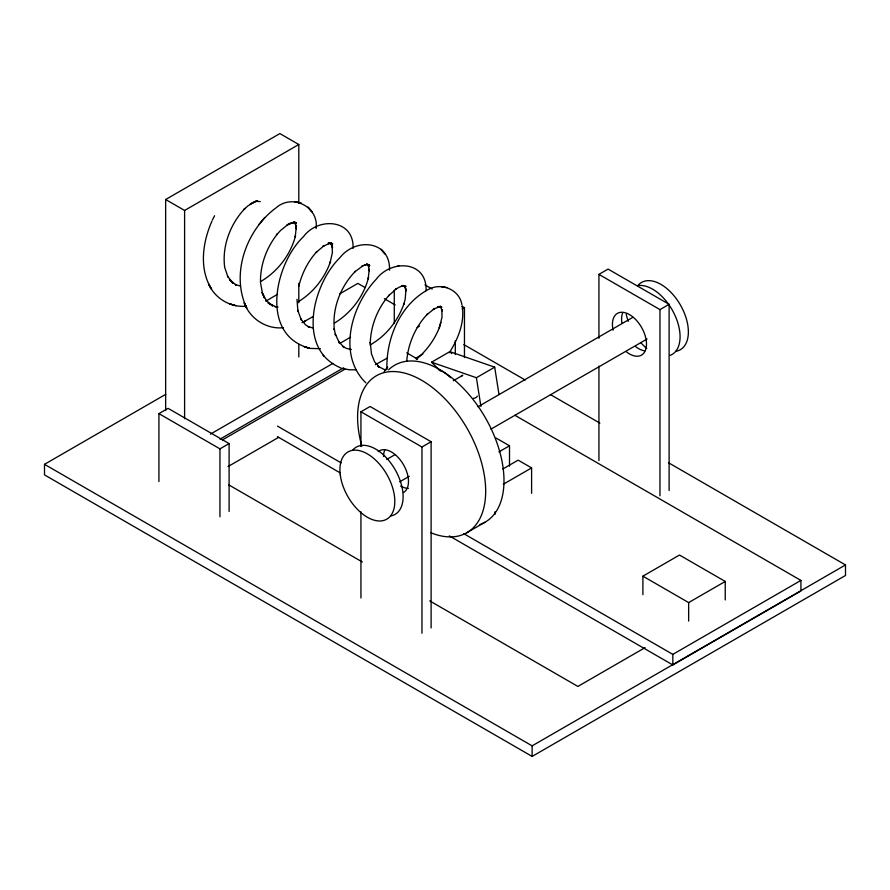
<?xml version="1.0" encoding="UTF-8"?>
<svg xmlns="http://www.w3.org/2000/svg" width="890" height="890" viewBox="0 0 890 890"><rect width="100%" height="100%" fill="white"/><g stroke="black" fill="none" stroke-linecap="round" stroke-linejoin="round"><path stroke-width="1.33" d="M406.741 361.029C408.143 343.562 415.508 326.497 427.69 313.836L426.722 314.793L434.665 308.474L433.274 309.208L440.639 306.36L437.513 306.839L441.874 307.295L440.394 306.739M440.973 322.458L439.271 327.865L441.996 317.318L441.896 309.62L442.23 310.888L440.216 306.338L441.273 307.506M298.784 286.269C301.921 273.464 307.962 261.271 316.929 251.547L316.206 252.315L324.127 245.629L322.803 246.374L330.223 243.137L328.488 243.604L331.759 243.282L328.188 243.059M211.942 221.12C202.642 242.214 198.782 268.691 211.586 289.194L208.649 283.999C214.879 298.517 230.844 307.884 246.519 306.16M439.426 327.375C434.62 339.713 426.577 350.716 416.453 359.226M212.41 219.997L214.601 215.736M449.305 352.718C458.05 339.001 464.847 322.514 462.222 305.938M316.084 228.585C319.176 207.014 292.532 193.397 276.345 207.626C246.552 229.32 230.243 273.864 246.797 308.174L244.138 302.645C249.734 318.576 266.421 329.522 283.298 327.709M259.112 224.28L264.742 217.483M350.538 337.121L340.08 343.329M277.458 294.345L265.876 301.132M298.373 301.688C313.291 292.588 324.739 278.047 330.502 261.593L330.079 262.85L332.404 252.471L332.048 245.729L332.537 247.643L331.481 244.316L332.459 246.107L330.223 243.003L331.837 244.083L329.367 242.87L332.816 243.849L329.144 243.215M334.729 322.914C351.239 312.868 363.854 296.214 368.538 277.413L368.215 278.882L369.216 269.192L369.305 270.827L368.204 265.098L369.061 266.7L366.58 263.651L369.828 265.52L367.236 264.464L368.961 264.786L364.088 265.198L365.378 264.875L361.651 266.488L362.675 265.954L354.776 271.873L355.344 271.317C340.481 286.591 331.926 308.619 334.406 329.968L334.184 328.632L335.608 335.474L335.308 334.028L339.491 343.162L338.723 341.838L343.918 347.122L342.517 346.288L346.344 348.379L351.361 349.536M261.237 281.218C277.914 271.261 290.618 254.585 295.524 235.772L295.213 236.974L296.259 227.262L296.314 228.897L295.836 224.903L296.292 226.583L294.434 222.211L295.591 223.601L294.212 222.333M386.994 358.236L375.358 364.722M313.08 316.618L302.567 322.403M165.651 410.557L165.651 199.516L279.872 133.578L298.806 144.514L298.806 202.82M165.651 199.516L184.597 210.452L298.806 144.514M668.512 462.755L845.5 564.939L845.5 575.496L532.131 756.422L44.5 474.893L44.5 464.324L165.763 394.315M339.858 293.8L357.869 283.398L365.089 287.57M158.921 481.534L158.921 413.628L168.077 408.343L229.097 443.576L229.097 511.483M210.441 434.12L332.816 363.465M220.041 439.137L343.607 367.793M222.367 439.949L344.997 369.15M417.143 327.498L419.546 326.107M158.921 413.628L219.952 448.86L229.097 443.576M462.166 309.008L464.458 307.695L464.458 357.58M228.085 466.527L278.592 437.368M415.652 358.236L422.861 354.075M440.405 370.974L431.539 362.208L449.839 351.639L494.695 367.17L499.001 394.515M360.94 446.524L360.94 411.781L370.084 406.496L431.105 441.729L431.105 627.962M598.937 338.3L598.937 274.376L608.093 269.091L669.113 304.324L669.113 490.546M453.277 380.764L462.789 375.269A12.938 7.465 60 0 0 461.587 376.259M431.539 362.208L476.395 377.727L494.695 367.17M386.761 459.429L395.16 454.568M478.03 406.73L632.946 317.285M360.94 411.781L421.96 447.014L431.105 441.729M598.937 274.376L659.968 309.609L669.113 304.324M399.699 481.835L409.3 476.284M490.969 429.136L647.086 339.001M498.878 451.92L509.503 445.79L509.503 466.16M502.805 468.997L518.147 460.141L531.597 467.906L531.597 493.349M503.262 484.26L531.597 467.906M466.527 532.888L484.828 522.319M642.903 594.665L642.903 576.175L679.493 555.037L725.239 581.448L725.239 599.938M642.903 576.175L688.649 602.586L725.239 581.448M645.072 647.642L577.888 686.435L429.759 600.906M463.734 533.655L672.829 654.373L800.922 580.425L800.922 590.982L672.829 664.941L449.317 535.891M44.5 464.324L532.131 745.853L845.5 564.939M369.984 344.986C386.093 336.075 398.197 320.556 404.138 303.245L403.815 304.336L405.217 299.018L405.929 289.484L405.951 291.075L405.295 287.236L405.718 288.794L403.971 285.568M302.111 322.603L305.737 320.934L302.377 322.469M426.076 290.719C427.189 260.414 391.133 259.302 376.381 279.071C351.505 305.192 336.943 354.454 365.801 382.8M397.441 266.143L398.865 265.709M320.422 348.68L310.343 348.424L304.069 346.722L309.264 348.124C259.324 334.785 274.821 263.674 303.457 236.696C318.019 216.737 354.231 218.907 353.085 248.421M461.888 304.669C459.54 289.717 441.752 282.33 428.813 289.239C400.333 304.157 385.815 338.567 386.95 369.684M356.167 369.806L349.281 369.773L342.806 368.538M278.081 307.039L274.687 306.527L275.733 306.783L268.001 302.856L272.585 305.815L265.854 300.208L266.544 300.976L262.049 292.398L264.352 297.861L262.405 293.122L260.503 282.597C260.058 265.031 266.588 247.609 277.424 233.892L276.679 234.793L280.506 230.51L288.416 224.169L286.958 225.092L294.323 222.088L288.905 223.768L295.669 222.4L293.6 222.478L296.481 222.989L294.434 222.556M240.511 286.124L235.283 284.533L236.228 285.078L229.398 279.527L233.269 283.398L227.517 276.223L227.94 276.957L224.714 267.49C221.833 246.096 230.321 223.924 245.006 208.405L243.86 209.562L247.809 205.968L255.675 201.196L250.201 204.021L257.611 200.917L255.864 201.34L260.258 201.585M313.325 328.132L308.018 326.508L309.13 327.175L305.459 324.783L300.609 318.709L301.254 319.955L297.738 310.12L297.916 311.344L296.993 299.307M441.284 286.669L446.947 287.581M235.883 305.726L229.676 303.857L234.76 305.392M385.492 370.095L377.749 366.191L379.318 367.17L374.568 361.729L371.453 353.742L370.229 342.294L370.273 343.318C370.685 325.74 377.605 308.463 389.075 295.191L388.574 295.803L396.462 288.749L395.449 289.361L399.254 287.17L402.914 285.812L401.49 286.246L406.096 286.402L403.137 285.434L405.495 286.858L404.316 285.968M341.226 368.104C296.181 349.77 312.49 284.477 339.947 257.644C355.666 237.385 390.499 240.345 389.531 270.204M424.975 284.9L432.151 289.039M462.066 306.305L464.458 307.695M384.358 298.695L395.193 304.959M463.824 344.575L525.222 380.03M550.51 394.626L599.882 423.128M406.763 352.863L417.577 359.104M514.921 415.296L800.922 580.425M496.03 438.014L509.503 445.79M277.48 426.121L341.17 462.889M277.48 436.678L339.969 472.757M228.641 484.794L362.319 561.979M271.65 305.214L272.585 305.815M449.839 351.639L451.809 353.597M323.059 355.232L324.082 356.334M476.395 377.727L480.923 406.452M688.649 602.586L688.649 621.075M672.829 654.373L672.829 664.941M659.968 309.609L659.968 495.83M598.937 366.09L598.937 460.597M532.131 745.853L532.131 756.422M494.996 511.806L494.996 514.476M455.302 340.692L455.302 354.554M421.96 447.014L421.96 633.246M394.281 290.218L394.281 323.471M360.94 511.85L360.94 598.013M298.806 283.354L298.806 302.789M298.806 344.441L298.806 356.935M219.952 448.86L219.952 516.767M184.597 210.452L184.597 418.712M438.325 369.45A36.89 21.304 60 0 1 450.54 377.627M384.046 372.087A12.938 7.465 -60 0 1 387.684 367.058M388.552 369.851A90.569 52.288 60 0 1 484.416 416.12A90.569 52.288 60 0 1 479.955 524.499M361.818 446.09A90.569 52.288 60 0 1 403.248 372.765A90.569 52.288 60 0 1 484.171 474.37A90.569 52.288 60 0 1 430.805 532.71M477.307 396.106A12.938 7.465 60 0 1 473.402 398.32M352.685 450.162A38.815 22.406 60 0 1 395.071 469.564A38.815 22.406 60 0 1 390.677 515.978M408.421 488.365A24.097 13.906 60 0 1 400.6 486.051M383.557 456.537A24.097 13.906 60 0 1 384.758 449.995M378.217 451.619A24.097 13.906 60 0 1 402.859 463.634A24.097 13.906 60 0 1 403.493 492.526M644.872 350.871A24.097 13.906 60 0 1 635.505 346.522M621.854 322.87A24.097 13.906 60 0 1 622.766 312.579M613.077 330.201A24.097 13.906 60 0 1 627.328 313.502A24.097 13.906 60 0 1 646.485 344.653A24.097 13.906 60 0 1 626.349 351.795M637.941 285.479A38.815 22.406 60 0 1 680.327 304.87A38.815 22.406 60 0 1 675.933 351.283M646.774 348.446A38.815 22.406 60 0 1 640.845 342.683M628.251 321.346A38.815 22.406 60 0 1 626.249 314.348M637.607 285.668A38.815 22.406 60 0 1 674.798 314.982A38.815 22.406 60 0 1 669.936 355.455M299.051 202.575L294.913 201.819L301.098 203.009L299.051 202.575M385.081 253.95L381.076 249.367L385.081 253.95M310.732 210.374L308.007 207.114L311.889 211.776L310.732 210.374M340.269 474.904A38.815 22.406 60 0 0 384.669 520.149A38.815 22.406 60 0 0 377.171 461.621A38.815 22.406 60 0 0 340.269 474.904"/></g></svg>
